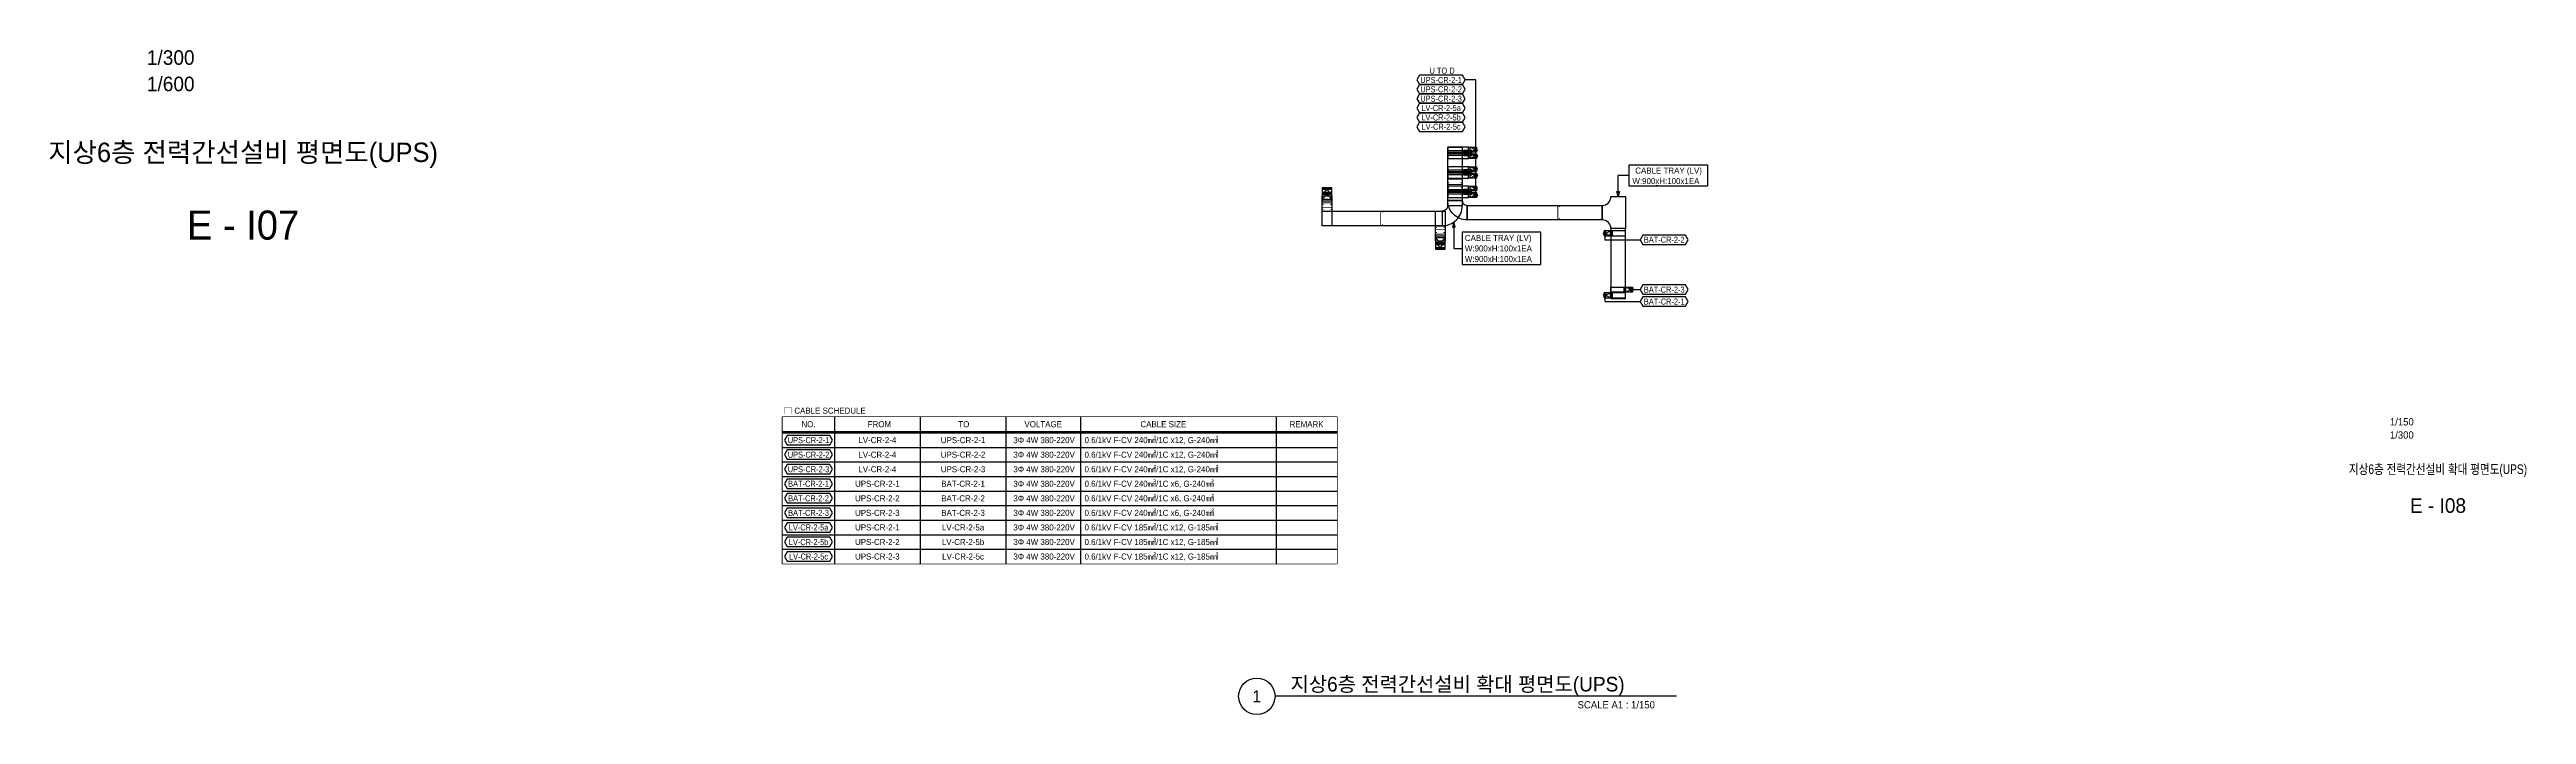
# Model space of a CAD drawing. Header units: millimetres. Extents: x 31670 to 374393, y -351975 to 839589.
# Drawn here: x 221287 to 374393, y 717225 to 758348 of the extents above; entities that cross this region are included whole.
import ezdxf
from ezdxf.enums import TextEntityAlignment as Align

# ---------------------------------------------------------------- set-up
doc = ezdxf.new("R2010")
doc.units = ezdxf.units.MM
doc.header["$LTSCALE"] = 150
doc.set_wipeout_variables(frame=1)
for name, color, linetype in [('-----26 Electrical Cable Tray_HV_N', 30, 'Continuous'), ('-----26 Electrical Cable Tray_HV_발전기 B', 103, 'Continuous'), ('-----26 Electrical Cable Tray_LV_UPS1', 6, 'Continuous'), ('-----26 Electrical Cable Tray_LV_UPS2', 2, 'Continuous'), ('-----26 Electrical Cable Tray_LV_UPSBAT', 11, 'Continuous'), ('-----29 Cable Schedule', 1, 'Continuous'), ('-----29 Indicator', 1, 'Continuous'), ('-----29 주기', 1, 'Continuous'), ('-----30 Text', 2, 'Continuous'), ('-----41 Drawing Title', 2, 'Continuous'), ('-----42 Drawing Number', 2, 'Continuous'), ('-----43 Drawing Scale', 3, 'Continuous'), ('-----99 Cable Schedule', 2, 'Continuous'), ('A-HAT-MATL', 8, 'Continuous')]:
    doc.layers.add(name, color=color, linetype=linetype)
doc.styles.add('ELEC', font='Dotum.ttf')

# ---------------------------------------------------------------- blocks, each defined once
blk = doc.blocks.new('A$550585017316')
at = {"color": 0}
for p, q in [((400, 300), (0, 300)), ((0, 300), (0, 0)), ((0, 0), (400, 0)), ((500, 300), (400, 300)), ((400, 0), (500, 0)), ((500, 0), (500, 300))]:
    blk.add_line(p, q, dxfattribs=at)
at = {"color": 8}
for p, q in [((100, 0), (0, 300)), ((0, 0), (100, 300)), ((100, 150), (400, 300)), ((100, 300), (100, 0)), ((100, 150), (400, 0)), ((400, 0), (400, 300))]:
    blk.add_line(p, q, dxfattribs=at)
blk = doc.blocks.new('A$C9a0ab699')
h = blk.add_hatch(color=0)
edge = h.paths.add_edge_path()
edge.add_arc((64, 64), 64, -360, 0, ccw=False)
at = {"color": 0}
blk.add_circle((64, 64), 64, dxfattribs=at)
blk = doc.blocks.new('A$495596483691')
at = {"color": 0}
for p, q in [((100, 600), (0, 600)), ((0, 600), (0, 0)), ((0, 0), (100, 0)), ((500, 600), (100, 600)), ((100, 0), (500, 0)), ((500, 0), (500, 600))]:
    blk.add_line(p, q, dxfattribs=at)
at = {"color": 8}
for p, q in [((400, 300), (100, 600)), ((100, 600), (100, 0)), ((400, 300), (100, 0)), ((400, 0), (400, 600)), ((400, 600), (500, 0)), ((500, 600), (400, 0))]:
    blk.add_line(p, q, dxfattribs=at)

msp = doc.modelspace()

# ---------------------------------------------------------------- linework, layer by layer
at = {"layer": '-----26 Electrical Cable Tray_HV_N', "color": 1}
for p, q in [((318935, 750555), (318250, 750555)), ((308092, 746045), (308614, 746045))]:
    msp.add_line(p, q, dxfattribs=at)
at = {"layer": '-----26 Electrical Cable Tray_HV_N', "color": 1, "elevation": 0}
for points in [[(318250, 749250), (318170, 749570), (318330, 749570), (318250, 749250), (318250, 750555)], [(308092, 747680), (308012, 747360), (308172, 747360), (308092, 747680), (308092, 746045)]]:
    msp.add_lwpolyline(points, dxfattribs=at)
for points in [[(323781, 751213), (323781, 749898), (318935, 749898), (318935, 751213)], [(308614, 747045), (308614, 745045), (313460, 745045), (313460, 747045)]]:
    msp.add_lwpolyline(points, close=True, dxfattribs=at)
at = {"layer": '-----26 Electrical Cable Tray_LV_UPS1', "elevation": 0}
for points in [[(307711, 752300), (308611, 752300), (308611, 748687), (307711, 748687)], [(309001, 752300), (307711, 752300), (307711, 752000), (309001, 752000)], [(309001, 751100), (307711, 751100), (307711, 750800), (309001, 750800)], [(300550, 749300), (300550, 747450), (299950, 747450), (299950, 749300)], [(309001, 749900), (307711, 749900), (307711, 749600), (309001, 749600)], [(307373, 748350), (307373, 747450), (299950, 747450), (299950, 748350)]]:
    msp.add_lwpolyline(points, close=True, dxfattribs=at)
at = {"layer": '-----26 Electrical Cable Tray_LV_UPS1', "ltscale": 7.5, "const_width": 50, "elevation": 0}
for points in [[(300050, 748767), (299950, 748767), (299950, 748867), (300550, 748867), (300550, 748767), (300450, 748767)], [(308511, 750100), (308611, 750100), (308611, 750000), (307711, 750000), (307711, 750100), (307811, 750100)], [(300050, 748467), (299950, 748467), (299950, 748567), (300550, 748567), (300550, 748467), (300450, 748467)], [(303673, 747550), (303673, 747450), (303573, 747450), (303573, 748350), (303673, 748350), (303673, 748250)]]:
    msp.add_lwpolyline(points, dxfattribs=at)
at = {"layer": '-----26 Electrical Cable Tray_LV_UPS1', "elevation": 0}
msp.add_lwpolyline([(308611, 748687), (307711, 748687, -0.4142136), (307373, 748350), (307373, 747450, 0.4142136)], format="xyb", close=True, dxfattribs=at)
at = {"layer": '-----26 Electrical Cable Tray_LV_UPS2', "elevation": 0}
for points in [[(307711, 752300), (308611, 752300), (308611, 748687), (307711, 748687)], [(309001, 751900), (307711, 751900), (307711, 751600), (309001, 751600)], [(309001, 750700), (307711, 750700), (307711, 750400), (309001, 750400)], [(309001, 749500), (307711, 749500), (307711, 749200), (309001, 749200)], [(306950, 747450), (306950, 748350), (307550, 748350), (307550, 747450)], [(306950, 747450), (306950, 748350), (307373, 748350), (307373, 747450)], [(306950, 746500), (306950, 747450), (307550, 747450), (307550, 746500)]]:
    msp.add_lwpolyline(points, close=True, dxfattribs=at)
at = {"layer": '-----26 Electrical Cable Tray_LV_UPS2', "ltscale": 7.5, "const_width": 50, "elevation": 0}
for points in [[(308511, 750400), (308611, 750400), (308611, 750300), (307711, 750300), (307711, 750400), (307811, 750400)], [(307450, 747333), (307550, 747333), (307550, 747233), (306950, 747233), (306950, 747333), (307050, 747333)], [(307450, 747033), (307550, 747033), (307550, 746933), (306950, 746933), (306950, 747033), (307050, 747033)]]:
    msp.add_lwpolyline(points, dxfattribs=at)
at = {"layer": '-----26 Electrical Cable Tray_LV_UPS2', "elevation": 0}
msp.add_lwpolyline([(308611, 748687), (307711, 748687, -0.4142136), (307373, 748350), (307373, 747450, 0.4142136)], format="xyb", close=True, dxfattribs=at)
at = {"layer": '-----26 Electrical Cable Tray_LV_UPSBAT', "elevation": 0}
for points in [[(308699, 751800), (307711, 751800), (307711, 752100), (308699, 752100)], [(308611, 749010), (307711, 749010), (307711, 752100), (308611, 752100)], [(308699, 750600), (307711, 750600), (307711, 750900), (308699, 750900)], [(308699, 749400), (307711, 749400), (307711, 749700), (308699, 749700)], [(317260, 748710), (317260, 747810), (308911, 747810), (308911, 748710)], [(318700, 747270), (317800, 747270), (317800, 742950), (318700, 742950)], [(318700, 747125), (317875, 747125), (317875, 746825), (318700, 746825)], [(317800, 743650), (318625, 743650), (318625, 743350), (317800, 743350)], [(318700, 743300), (317875, 743300), (317875, 743000), (318700, 743000)]]:
    msp.add_lwpolyline(points, close=True, dxfattribs=at)
at = {"layer": '-----26 Electrical Cable Tray_LV_UPSBAT', "ltscale": 7.5, "const_width": 50, "elevation": 0}
for points in [[(308511, 749800), (308611, 749800), (308611, 749700), (307711, 749700), (307711, 749800), (307811, 749800)], [(314619, 748610), (314619, 748710), (314519, 748710), (314519, 747810), (314619, 747810), (314619, 747910)]]:
    msp.add_lwpolyline(points, dxfattribs=at)
at = {"layer": '-----26 Electrical Cable Tray_LV_UPSBAT', "elevation": 0}
for points in [[(308611, 749010), (308611, 749010, 0.4142136), (308911, 748710), (308911, 748710), (308911, 747810, -0.4142136), (307711, 749010)], [(317800, 749250), (318700, 749250), (318700, 749250), (318700, 747270), (317800, 747270, 0.4142136), (317260, 747810), (317260, 748710), (317260, 748710, 0.4142136)]]:
    msp.add_lwpolyline(points, format="xyb", close=True, dxfattribs=at)
at = {"layer": '-----29 Cable Schedule', "color": 3}
msp.add_lwpolyline([(266603, 735627), (300864, 735627), (300864, 726543), (266603, 726543)], close=True, dxfattribs=at)
at = {"layer": '-----29 주기', "elevation": 0}
for points in [[(305979, 756752), (305812, 756463), (305979, 756175), (308625, 756175), (308791, 756463), (308625, 756752)], [(305979, 756175), (305812, 755886), (305979, 755597), (308625, 755597), (308791, 755886), (308625, 756175)], [(305979, 755597), (305812, 755308), (305979, 755020), (308625, 755020), (308791, 755308), (308625, 755597)], [(305979, 755020), (305812, 754731), (305979, 754442), (308625, 754442), (308791, 754731), (308625, 755020)], [(305979, 754442), (305812, 754153), (305979, 753865), (308625, 753865), (308791, 754153), (308625, 754442)], [(305979, 753865), (305812, 753576), (305979, 753287), (308625, 753287), (308791, 753576), (308625, 753865)], [(319772, 746876), (319605, 746587), (319772, 746298), (322418, 746298), (322585, 746587), (322418, 746876)], [(319772, 743789), (319605, 743500), (319772, 743211), (322418, 743211), (322585, 743500), (322418, 743789)], [(319772, 743051), (319605, 742762), (319772, 742473), (322418, 742473), (322585, 742762), (322418, 743051)]]:
    msp.add_lwpolyline(points, close=True, dxfattribs=at)
at = {"layer": '-----41 Drawing Title', "color": 7}
msp.add_line((321861, 718350), (297039, 718350), dxfattribs=at)
msp.add_circle((295914, 718350), 1125, dxfattribs=at)
at = {"layer": '-----99 Cable Schedule', "color": 1}
for p, q in [((317425, 746975), (317425, 746587)), ((317425, 746587), (319605, 746587)), ((317425, 743150), (317425, 742762)), ((317425, 742762), (319605, 742762))]:
    msp.add_line(p, q, dxfattribs=at)
at = {"layer": '-----99 Cable Schedule', "color": 1, "elevation": 0}
for points in [[(309451, 749350), (309451, 756463), (308791, 756463)], [(319075, 743500), (319605, 743500)]]:
    msp.add_lwpolyline(points, dxfattribs=at)
at = {"layer": 'A-HAT-MATL'}
msp.add_lwpolyline([(320700, 749920), (320600, 749920)], dxfattribs=at)

# ---------------------------------------------------------------- block references
at = {"layer": '-----26 Electrical Cable Tray_LV_UPS1', "xscale": -1}
for p in [(309501, 752000), (309501, 750800), (309501, 749600)]:
    msp.add_blockref('A$550585017316', p, dxfattribs=at)
at = {"layer": '-----26 Electrical Cable Tray_LV_UPS1', "rotation": 89.99999999999999}
for p in [(300550, 749300), (300550, 749000)]:
    msp.add_blockref('A$495596483691', p, dxfattribs=at)
at = {"layer": '-----26 Electrical Cable Tray_LV_UPS2', "xscale": -1}
for p in [(309501, 751600), (309501, 750400), (309501, 749200)]:
    msp.add_blockref('A$550585017316', p, dxfattribs=at)
at = {"layer": '-----26 Electrical Cable Tray_LV_UPS2', "rotation": 270}
for p in [(306950, 746800), (306950, 746500)]:
    msp.add_blockref('A$495596483691', p, dxfattribs=at)
at = {"layer": '-----26 Electrical Cable Tray_LV_UPSBAT', "rotation": 180}
for p in [(309199, 752100), (309199, 750900), (309199, 749700)]:
    msp.add_blockref('A$550585017316', p, dxfattribs=at)
at = {"layer": '-----26 Electrical Cable Tray_LV_UPSBAT'}
for p in [(317375, 746825), (317375, 743000)]:
    msp.add_blockref('A$550585017316', p, dxfattribs=at)
at = {"layer": '-----26 Electrical Cable Tray_LV_UPSBAT', "xscale": -1}
msp.add_blockref('A$550585017316', (319125, 743350), dxfattribs=at)
at = {"layer": '-----99 Cable Schedule', "color": 1, "yscale": 1.5, "zscale": 1.5}
for p, xscale, rotation in [((309355, 752246), -1.5, 180), ((309355, 751046), -1.5, 180), ((309355, 749846), -1.5, 180), ((317329, 746879), -1.5, 270), ((317329, 743054), -1.5, 270), ((319171, 743404), 1.5, 90.00000000000001)]:
    msp.add_blockref('A$C9a0ab699', p, dxfattribs=dict(at, xscale=xscale, rotation=rotation))
at = {"layer": '-----99 Cable Schedule', "color": 1, "xscale": 1.5, "yscale": 1.5, "zscale": 1.5}
for p in [(309358, 751654), (309358, 750454), (309358, 749254)]:
    msp.add_blockref('A$C9a0ab699', p, dxfattribs=at)

# ---------------------------------------------------------------- texts
at = {"layer": '-----26 Electrical Cable Tray_LV_UPS1', "style": 'ELEC'}
for s, p in [('W:900xH:100x1EA', (308774, 746045)), ('CABLE TRAY (LV)', (308774, 746695))]:
    msp.add_text(s, height=375, dxfattribs=at).set_placement(p, align=Align.MIDDLE_LEFT)
at = {"layer": '-----26 Electrical Cable Tray_LV_UPS2', "ltscale": 7.5, "style": 'ELEC'}
msp.add_text('W:900xH:100x1EA', height=375, dxfattribs=at).set_placement((308774, 745395), align=Align.MIDDLE_LEFT)
at = {"layer": '-----26 Electrical Cable Tray_LV_UPSBAT', "style": 'ELEC'}
for s, p in [('W:900xH:100x1EA', (319129, 750213)), ('CABLE TRAY (LV)', (319307, 750863))]:
    msp.add_text(s, height=375, dxfattribs=at).set_placement(p, align=Align.MIDDLE_LEFT)
at = {"layer": '-----30 Text', "linetype": 'Continuous', "style": 'ELEC', "width": 0.8}
for s, p in [('UPS-CR-2-1', (307302, 756463)), ('UPS-CR-2-2', (307302, 755886)), ('UPS-CR-2-3', (307302, 755308)), ('LV-CR-2-5a', (307302, 754731)), ('LV-CR-2-5b', (307302, 754153)), ('LV-CR-2-5c', (307302, 753576)), ('BAT-CR-2-2', (321095, 746587)), ('BAT-CR-2-3', (321095, 743500)), ('BAT-CR-2-1', (321095, 742762))]:
    msp.add_text(s, height=375, dxfattribs=at).set_placement(p, align=Align.MIDDLE)
at = {"layer": '-----41 Drawing Title', "style": 'ELEC'}
msp.add_text('지상6층 전력간선설비 평면도(UPS)', height=1200, dxfattribs=at).set_placement((233250, 751990), align=Align.MIDDLE_CENTER)
at = {"layer": '-----41 Drawing Title', "style": 'ELEC', "width": 0.8}
msp.add_text('지상6층 전력간선설비 확대 평면도(UPS)', height=600, dxfattribs=at).set_placement((368925, 732395), align=Align.MIDDLE_CENTER)
at = {"layer": '-----41 Drawing Title', "color": 2, "style": 'ELEC'}
msp.add_text('지상6층 전력간선설비 확대 평면도(UPS)', height=900, dxfattribs=at).set_placement((297998, 718650))
at = {"layer": '-----41 Drawing Title', "color": 7, "style": 'ELEC'}
msp.add_text('1', height=750, dxfattribs=at).set_placement((295914, 718350), align=Align.MIDDLE)
at = {"layer": '-----41 Drawing Title', "style": 'ELEC'}
msp.add_text('SCALE A1 : 1/150', height=450, dxfattribs=at).set_placement((320519, 717600), align=Align.RIGHT)
at = {"layer": '-----42 Drawing Number', "style": 'ELEC'}
for s, height, p in [('E - I07', 1800, (233250, 747490)), ('E - I08', 900, (368925, 730145))]:
    msp.add_text(s, height=height, dxfattribs=at).set_placement(p, align=Align.MIDDLE_CENTER)
at = {"layer": '-----43 Drawing Scale', "style": 'ELEC'}
for s, height, p in [('1/300', 900, (228779, 757850)), ('1/600', 900, (228779, 756220)), ('1/150', 450, (366690, 735325)), ('1/300', 450, (366690, 734510))]:
    msp.add_text(s, height=height, dxfattribs=at).set_placement(p, align=Align.MIDDLE_CENTER)
at = {"layer": '-----99 Cable Schedule', "style": 'ELEC', "width": 0.8}
msp.add_text('U TO D', height=375, dxfattribs=at).set_placement((307363, 757041), align=Align.MIDDLE)

# ---------------------------------------------------------------- next in the draw order: wipeouts: each hides what was drawn before it
at = {"color": 3}
msp.add_wipeout([(266603, 735627), (300864, 735627), (300864, 726543), (266603, 726543)], dxfattribs=at).dxf.layer = '-----26 Electrical Cable Tray_HV_발전기 B'

# ---------------------------------------------------------------- next in the draw order: linework, layer by layer
at = {"layer": '-----29 Cable Schedule'}
for p, q in [((269806, 735627), (269806, 734643)), ((275105, 735627), (275105, 734643)), ((280404, 735627), (280404, 734643)), ((285017, 735627), (285017, 734643)), ((297114, 735627), (297114, 734643))]:
    msp.add_line(p, q, dxfattribs=at)
at = {"layer": '-----29 Cable Schedule', "color": 3}
for p, q in [((266603, 734727), (300864, 734727)), ((266603, 734643), (300864, 734643))]:
    msp.add_line(p, q, dxfattribs=at)
at = {"layer": '-----29 Cable Schedule', "color": 1}
for p, q in [((266603, 733743), (300864, 733743)), ((269806, 734643), (269806, 726543)), ((275105, 734643), (275105, 726543)), ((280404, 734643), (280404, 726543)), ((285017, 734643), (285017, 726543)), ((297114, 734643), (297114, 726543)), ((266603, 732843), (300864, 732843)), ((266603, 731943), (300864, 731943)), ((266603, 731043), (300864, 731043)), ((266603, 730143), (300864, 730143)), ((266603, 729243), (300864, 729243)), ((266603, 728343), (300864, 728343)), ((266603, 727443), (300864, 727443))]:
    msp.add_line(p, q, dxfattribs=at)
at = {"layer": '-----29 주기'}
for points in [[(266881, 734482), (266715, 734193), (266881, 733905), (269527, 733905), (269694, 734193), (269527, 734482)], [(266881, 733582), (266715, 733293), (266881, 733005), (269527, 733005), (269694, 733293), (269527, 733582)], [(266881, 732682), (266715, 732393), (266881, 732105), (269527, 732105), (269694, 732393), (269527, 732682)], [(266881, 731782), (266715, 731493), (266881, 731205), (269527, 731205), (269694, 731493), (269527, 731782)], [(266881, 730882), (266715, 730593), (266881, 730305), (269527, 730305), (269694, 730593), (269527, 730882)], [(266881, 729982), (266715, 729693), (266881, 729405), (269527, 729405), (269694, 729693), (269527, 729982)], [(266881, 729082), (266715, 728793), (266881, 728505), (269527, 728505), (269694, 728793), (269527, 729082)], [(266881, 728182), (266715, 727893), (266881, 727605), (269527, 727605), (269694, 727893), (269527, 728182)], [(266881, 727282), (266715, 726993), (266881, 726705), (269527, 726705), (269694, 726993), (269527, 727282)]]:
    msp.add_lwpolyline(points, close=True, dxfattribs=at)

# ---------------------------------------------------------------- next in the draw order: texts
at = {"layer": '-----29 Indicator', "color": 2, "linetype": 'Continuous', "style": 'ELEC'}
msp.add_text('□ CABLE SCHEDULE', height=375, dxfattribs=at).set_placement((266665, 736017), align=Align.MIDDLE_LEFT)
at = {"layer": '-----30 Text', "style": 'ELEC'}
msp.add_text('NO.', height=375, dxfattribs=at).set_placement((268204, 735177), align=Align.MIDDLE)
for s, p in [('FROM', (272584, 735177)), ('TO', (277802, 735177)), ('VOLTAGE', (282709, 735177)), ('CABLE SIZE', (290137, 735177)), ('REMARK', (298989, 735177)), ('LV-CR-2-4', (272456, 734193)), ('LV-CR-2-4', (272456, 733293)), ('UPS-CR-2-1', (277755, 734193)), ('UPS-CR-2-2', (277755, 733293)), ('3Φ 4W 380-220V', (282764, 734193)), ('3Φ 4W 380-220V', (282764, 733293)), ('LV-CR-2-4', (272456, 732393)), ('UPS-CR-2-3', (277755, 732393)), ('3Φ 4W 380-220V', (282764, 732393)), ('UPS-CR-2-1', (272456, 731493)), ('UPS-CR-2-2', (272456, 730593)), ('BAT-CR-2-1', (277755, 731493)), ('BAT-CR-2-2', (277755, 730593)), ('3Φ 4W 380-220V', (282764, 731493)), ('3Φ 4W 380-220V', (282764, 730593)), ('UPS-CR-2-3', (272456, 729693)), ('UPS-CR-2-1', (272456, 728793)), ('BAT-CR-2-3', (277755, 729693)), ('LV-CR-2-5a', (277755, 728793)), ('3Φ 4W 380-220V', (282764, 729693)), ('3Φ 4W 380-220V', (282764, 728793)), ('UPS-CR-2-2', (272456, 727893)), ('LV-CR-2-5b', (277755, 727893)), ('3Φ 4W 380-220V', (282764, 727893)), ('UPS-CR-2-3', (272456, 726993)), ('LV-CR-2-5c', (277755, 726993)), ('3Φ 4W 380-220V', (282764, 726993))]:
    msp.add_text(s, height=375, dxfattribs=at).set_placement(p, align=Align.MIDDLE_CENTER)
at = {"layer": '-----30 Text', "linetype": 'Continuous', "style": 'ELEC', "width": 0.8}
for s, p in [('UPS-CR-2-1', (268204, 734193)), ('UPS-CR-2-2', (268204, 733293)), ('UPS-CR-2-3', (268204, 732393)), ('BAT-CR-2-1', (268204, 731493)), ('BAT-CR-2-2', (268204, 730593)), ('BAT-CR-2-3', (268204, 729693)), ('LV-CR-2-5a', (268204, 728793)), ('LV-CR-2-5b', (268204, 727893)), ('LV-CR-2-5c', (268204, 726993))]:
    msp.add_text(s, height=375, dxfattribs=at).set_placement(p, align=Align.MIDDLE)
at = {"layer": '-----30 Text', "style": 'ELEC'}
for s, p in [('0.6/1kV F-CV 240㎟/1C x12, G-240㎟', (285262, 734193)), ('0.6/1kV F-CV 240㎟/1C x12, G-240㎟', (285262, 733293)), ('0.6/1kV F-CV 240㎟/1C x12, G-240㎟', (285262, 732393)), ('0.6/1kV F-CV 240㎟/1C x6, G-240㎟', (285262, 731493)), ('0.6/1kV F-CV 240㎟/1C x6, G-240㎟', (285262, 730593)), ('0.6/1kV F-CV 240㎟/1C x6, G-240㎟', (285262, 729693)), ('0.6/1kV F-CV 185㎟/1C x12, G-185㎟', (285262, 728793)), ('0.6/1kV F-CV 185㎟/1C x12, G-185㎟', (285262, 727893)), ('0.6/1kV F-CV 185㎟/1C x12, G-185㎟', (285262, 726993))]:
    msp.add_text(s, height=375, dxfattribs=at).set_placement(p, align=Align.MIDDLE_LEFT)

doc.saveas('drawing.dxf')
